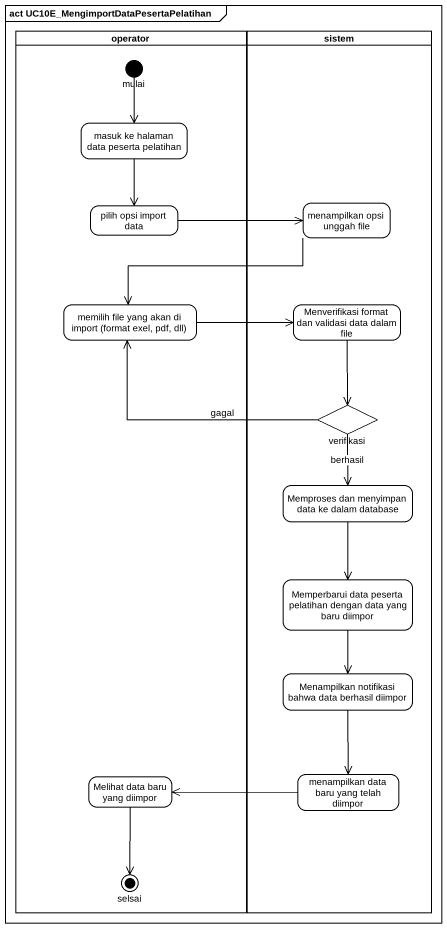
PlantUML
@startuml
mainframe act UC10E_MengimportDataPesertaPelatihan
hide empty description
state operator <<partition>> {
  state mulai <<start>>
  state "masuk ke halaman data peserta pelatihan" as masuk_ke_halaman_data
  state "pilih opsi import data" as pilih_opsi_import_data
  state "memilih file yang akan di import (format exel, pdf, dll)" as memilih_file_yang_akan_di
  state "Melihat data baru yang diimpor" as Melihat_data_baru_yang
  state selsai <<end>>
}
state sistem <<partition>> {
  state "menampilkan opsi unggah file" as menampilkan_opsi_unggah_file
  state "Menverifikasi format dan validasi data dalam file" as Menverifikasi_format_dan
  state verifikasi <<choice>>
  state "Memproses dan menyimpan data ke dalam database" as Memproses_dan_menyimpan
  state "Memperbarui data peserta pelatihan dengan data yang baru diimpor" as Memperbarui_data_peserta
  state "Menampilkan notifikasi bahwa data berhasil diimpor" as Menampilkan_notifikasi
  state "menampilkan data baru yang telah diimpor" as menampilkan_data_baru_yang
}
mulai --> masuk_ke_halaman_data
masuk_ke_halaman_data --> pilih_opsi_import_data
pilih_opsi_import_data -right-> menampilkan_opsi_unggah_file
menampilkan_opsi_unggah_file -left-> memilih_file_yang_akan_di
memilih_file_yang_akan_di -right-> Menverifikasi_format_dan
Menverifikasi_format_dan --> verifikasi
verifikasi -left-> memilih_file_yang_akan_di : gagal
verifikasi --> Memproses_dan_menyimpan : berhasil
Memproses_dan_menyimpan --> Memperbarui_data_peserta
Memperbarui_data_peserta --> Menampilkan_notifikasi
Menampilkan_notifikasi --> menampilkan_data_baru_yang
menampilkan_data_baru_yang -left-> Melihat_data_baru_yang
Melihat_data_baru_yang --> selsai
@enduml
